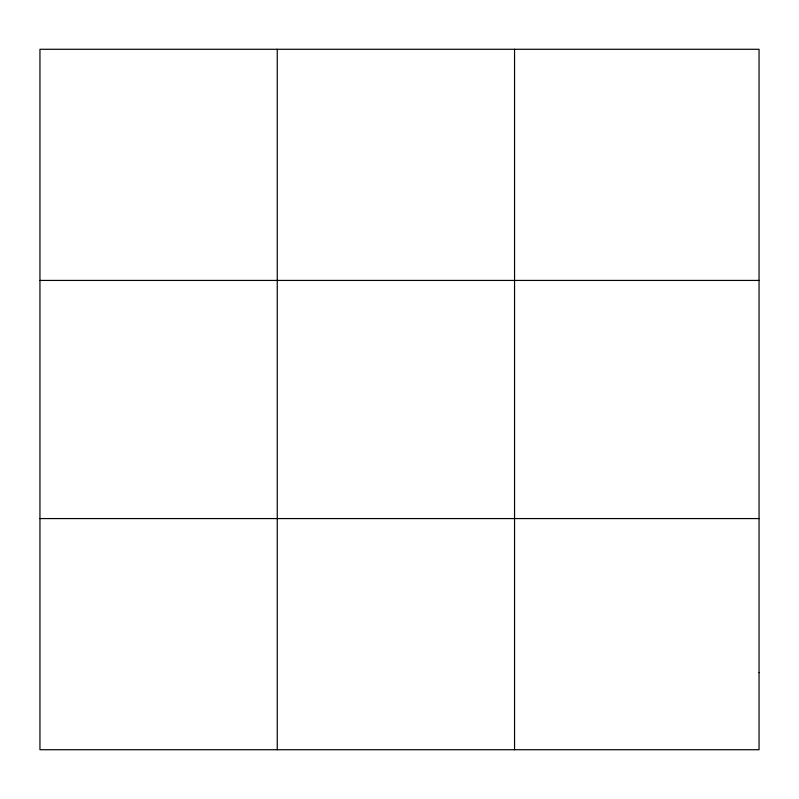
<?xml version="1.0" encoding="UTF-8"?>
<svg xmlns="http://www.w3.org/2000/svg" width="799" height="799" viewBox="0 0 799 799"><rect width="100%" height="100%" fill="white"/><g stroke="black" fill="none" stroke-linecap="round" stroke-linejoin="round"><path stroke-width="1.2" d="M277.253 749.722L277.253 49.278M514.556 749.722L514.556 49.278M39.95 280.429L759.05 280.429M39.95 518.571L759.05 518.571M759.05 672.668L759.05 749.722L39.95 749.722L39.95 49.278L759.05 49.278L759.05 672.668"/></g></svg>
